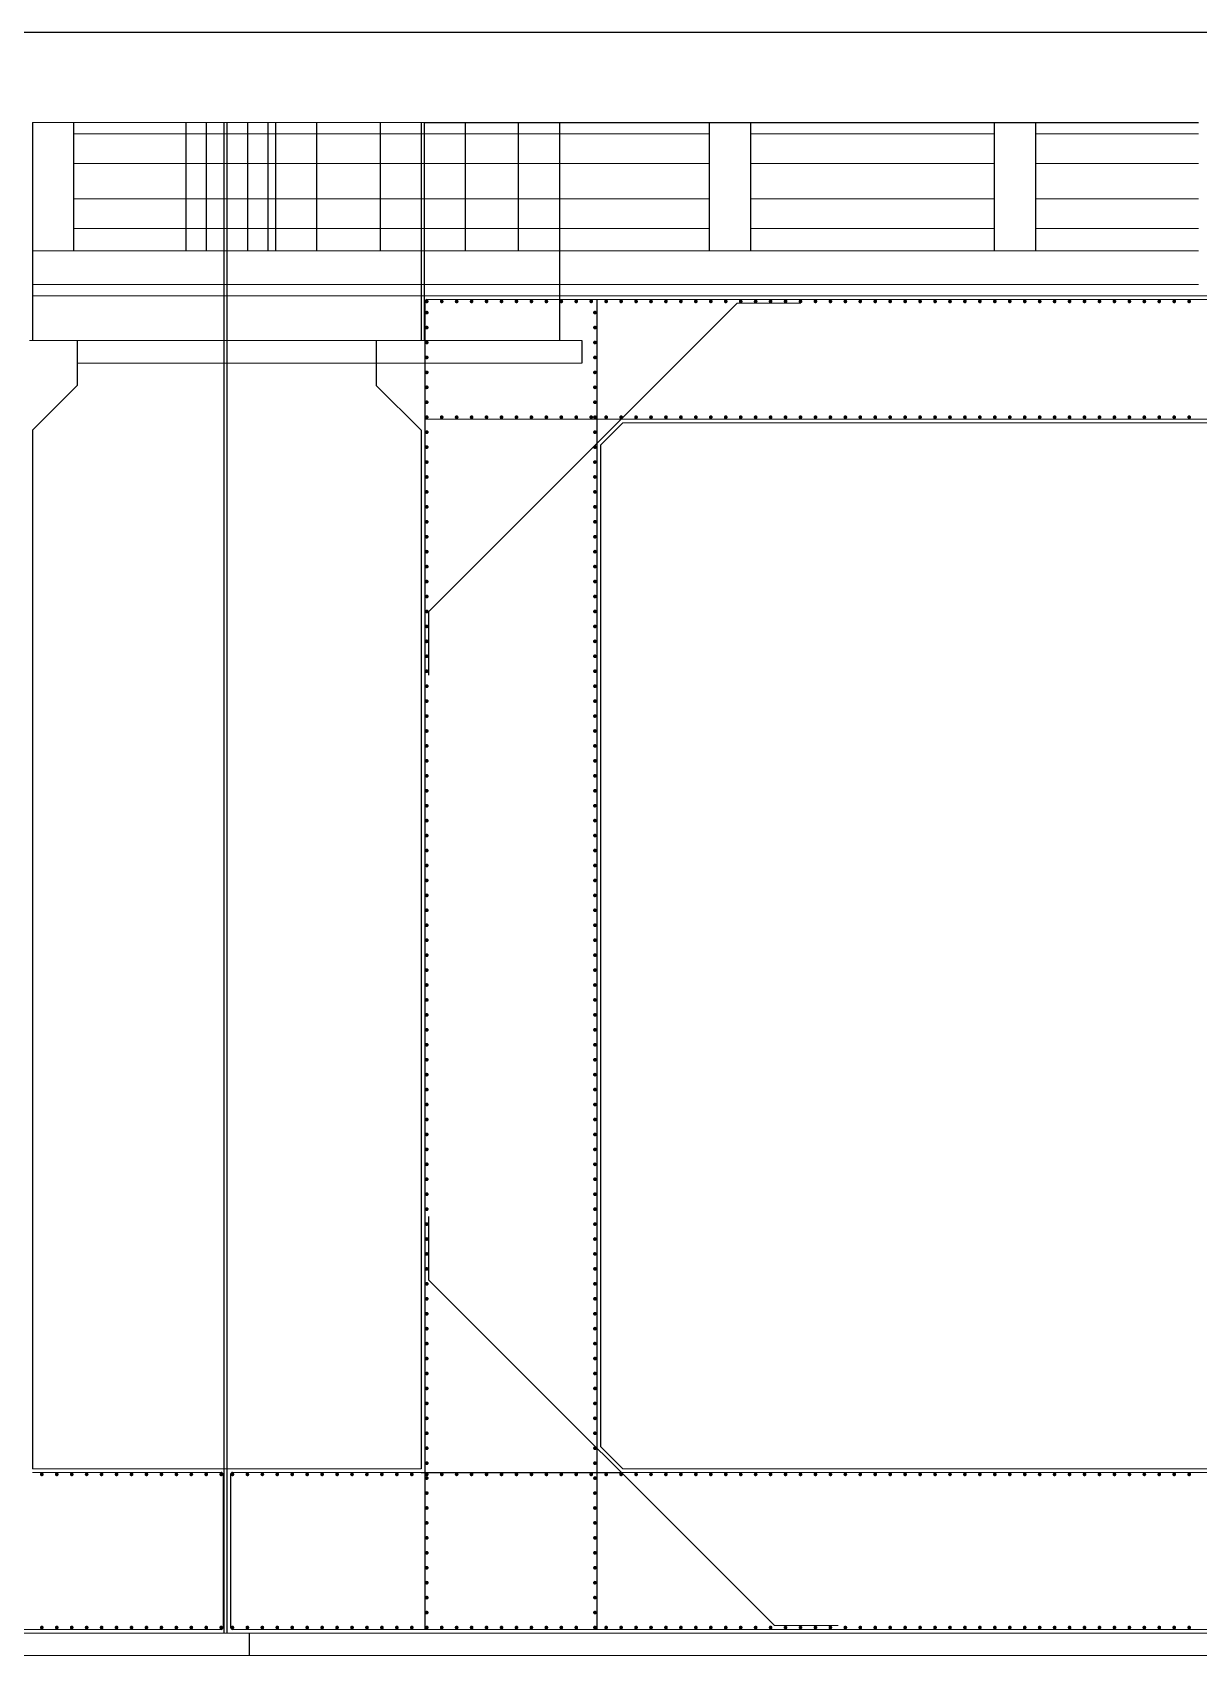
# Model space of a CAD drawing. Header units: millimetres. Extents: x -135144 to 39235, y -14991 to 144825.
# Drawn here: x 7854 to 15654, y 133963 to 144825 of the extents above; entities that cross this region are included whole.
import ezdxf

# ---------------------------------------------------------------- set-up
doc = ezdxf.new("R2010")
doc.units = ezdxf.units.MM
doc.header["$MEASUREMENT"] = 0
doc.layers.add('S TEXT', color=7, linetype='Continuous', lineweight=20)

msp = doc.modelspace()

# ---------------------------------------------------------------- linework, layer by layer
for p, q in [((39234.873, 144825.238), (-33989.082, 144825.238)), ((7853.64, 144222.848), (7853.64, 142762.848)), ((7853.64, 144222.848), (7853.64, 142762.848)), ((8128.64, 144222.848), (8128.64, 143362.848)), ((8128.64, 144222.848), (8128.64, 143362.848)), ((8878.64, 144222.848), (8878.64, 143362.848)), ((9016.14, 144222.848), (9016.14, 143362.848)), ((9133.64, 144222.848), (9133.64, 134112.848)), ((9153.64, 144222.848), (9153.64, 134112.848)), ((9153.64, 144222.848), (9153.64, 134112.848)), ((9291.14, 144222.848), (9291.14, 143362.848)), ((9428.64, 144222.848), (9428.64, 143362.848)), ((9478.64, 144222.848), (9478.64, 143362.848)), ((9753.64, 144222.848), (9753.64, 143362.848)), ((10178.64, 144222.848), (10178.64, 143362.848)), ((10453.64, 144222.848), (10453.64, 142762.848)), ((10473.64, 144222.848), (15653.64, 144222.848)), ((10473.64, 144222.848), (10473.64, 142762.848)), ((10748.64, 144222.848), (10748.64, 143362.848)), ((11103.64, 144222.848), (11103.64, 143362.848)), ((11378.64, 144222.848), (11378.64, 142762.848)), ((12380.64, 144222.848), (12380.64, 143362.848)), ((12655.64, 144222.848), (12655.64, 143362.848)), ((14287.64, 144222.848), (14287.64, 143362.848)), ((14562.64, 144222.848), (14562.64, 143362.848)), ((10478.64, 143025.348), (10478.64, 134137.848)), ((10503.64, 140948.204), (12568.285, 143012.848)), ((11628.64, 143037.848), (11628.64, 134137.848)), ((8153.64, 142762.848), (8153.64, 142462.848)), ((8153.64, 142762.848), (8153.64, 142462.848)), ((10153.64, 142762.848), (10153.64, 142462.848)), ((11528.64, 142762.848), (11528.64, 142612.848)), ((8153.64, 142462.848), (7853.64, 142162.848)), ((8153.64, 142462.848), (7853.64, 142162.848)), ((10153.64, 142462.848), (10453.64, 142162.848)), ((11653.64, 142062.848), (11803.64, 142212.848)), ((7853.64, 142162.848), (7853.64, 135212.848)), ((7853.64, 142162.848), (7853.64, 135212.848)), ((10453.64, 142162.848), (10453.64, 135212.848)), ((11653.64, 142062.848), (11653.64, 135362.848)), ((10503.64, 140948.204), (10503.64, 140523.94)), ((10503.64, 136901.757), (10503.64, 136477.493)), ((10503.64, 136477.493), (12818.285, 134162.848)), ((11653.64, 135362.848), (11803.64, 135212.848)), ((9128.64, 135175.348), (9128.64, 134150.348)), ((9128.64, 135175.348), (9128.64, 134150.348)), ((9178.64, 135175.348), (9178.64, 134150.348)), ((10453.64, 135187.848), (11803.64, 135187.848)), ((9303.64, 134112.848), (9303.64, 133962.848))]:
    msp.add_line(p, q)
at = {"const_width": 12.5}
for points in [[(10484.89, 143025.348, 1), (10497.39, 143025.348, 1)], [(10484.89, 142950.348, 1), (10497.39, 142950.348, 1)], [(10584.89, 143025.348, 1), (10597.39, 143025.348, 1)], [(10684.89, 143025.348, 1), (10697.39, 143025.348, 1)], [(10784.89, 143025.348, 1), (10797.39, 143025.348, 1)], [(10884.89, 143025.348, 1), (10897.39, 143025.348, 1)], [(10984.89, 143025.348, 1), (10997.39, 143025.348, 1)], [(11084.89, 143025.348, 1), (11097.39, 143025.348, 1)], [(11184.89, 143025.348, 1), (11197.39, 143025.348, 1)], [(11284.89, 143025.348, 1), (11297.39, 143025.348, 1)], [(11384.89, 143025.348, 1), (11397.39, 143025.348, 1)], [(11484.89, 143025.348, 1), (11497.39, 143025.348, 1)], [(11584.89, 143025.348, 1), (11597.39, 143025.348, 1)], [(11609.89, 142950.348, 1), (11622.39, 142950.348, 1)], [(11684.89, 143025.348, 1), (11697.39, 143025.348, 1)], [(11784.89, 143025.348, 1), (11797.39, 143025.348, 1)], [(11884.89, 143025.348, 1), (11897.39, 143025.348, 1)], [(11984.89, 143025.348, 1), (11997.39, 143025.348, 1)], [(12084.89, 143025.348, 1), (12097.39, 143025.348, 1)], [(12184.89, 143025.348, 1), (12197.39, 143025.348, 1)], [(12284.89, 143025.348, 1), (12297.39, 143025.348, 1)], [(12384.89, 143025.348, 1), (12397.39, 143025.348, 1)], [(12484.89, 143025.348, 1), (12497.39, 143025.348, 1)], [(12584.89, 143025.348, 1), (12597.39, 143025.348, 1)], [(12684.89, 143025.348, 1), (12697.39, 143025.348, 1)], [(12784.89, 143025.348, 1), (12797.39, 143025.348, 1)], [(12884.89, 143025.348, 1), (12897.39, 143025.348, 1)], [(12984.89, 143025.348, 1), (12997.39, 143025.348, 1)], [(13084.89, 143025.348, 1), (13097.39, 143025.348, 1)], [(13184.89, 143025.348, 1), (13197.39, 143025.348, 1)], [(13284.89, 143025.348, 1), (13297.39, 143025.348, 1)], [(13384.89, 143025.348, 1), (13397.39, 143025.348, 1)], [(13484.89, 143025.348, 1), (13497.39, 143025.348, 1)], [(13584.89, 143025.348, 1), (13597.39, 143025.348, 1)], [(13684.89, 143025.348, 1), (13697.39, 143025.348, 1)], [(13784.89, 143025.348, 1), (13797.39, 143025.348, 1)], [(13884.89, 143025.348, 1), (13897.39, 143025.348, 1)], [(13984.89, 143025.348, 1), (13997.39, 143025.348, 1)], [(14084.89, 143025.348, 1), (14097.39, 143025.348, 1)], [(14184.89, 143025.348, 1), (14197.39, 143025.348, 1)], [(14284.89, 143025.348, 1), (14297.39, 143025.348, 1)], [(14384.89, 143025.348, 1), (14397.39, 143025.348, 1)], [(14484.89, 143025.348, 1), (14497.39, 143025.348, 1)], [(14584.89, 143025.348, 1), (14597.39, 143025.348, 1)], [(14684.89, 143025.348, 1), (14697.39, 143025.348, 1)], [(14784.89, 143025.348, 1), (14797.39, 143025.348, 1)], [(14884.89, 143025.348, 1), (14897.39, 143025.348, 1)], [(14984.89, 143025.348, 1), (14997.39, 143025.348, 1)], [(15084.89, 143025.348, 1), (15097.39, 143025.348, 1)], [(15184.89, 143025.348, 1), (15197.39, 143025.348, 1)], [(15284.89, 143025.348, 1), (15297.39, 143025.348, 1)], [(15384.89, 143025.348, 1), (15397.39, 143025.348, 1)], [(15484.89, 143025.348, 1), (15497.39, 143025.348, 1)], [(15584.89, 143025.348, 1), (15597.39, 143025.348, 1)], [(10484.89, 142850.348, 1), (10497.39, 142850.348, 1)], [(11609.89, 142850.348, 1), (11622.39, 142850.348, 1)], [(10484.89, 142750.348, 1), (10497.39, 142750.348, 1)], [(11609.89, 142750.348, 1), (11622.39, 142750.348, 1)], [(10484.89, 142650.348, 1), (10497.39, 142650.348, 1)], [(11609.89, 142650.348, 1), (11622.39, 142650.348, 1)], [(10484.89, 142550.348, 1), (10497.39, 142550.348, 1)], [(11609.89, 142550.348, 1), (11622.39, 142550.348, 1)], [(10484.89, 142450.348, 1), (10497.39, 142450.348, 1)], [(11609.89, 142450.348, 1), (11622.39, 142450.348, 1)], [(10484.89, 142350.348, 1), (10497.39, 142350.348, 1)], [(11609.89, 142350.348, 1), (11622.39, 142350.348, 1)], [(10484.89, 142250.348, 1), (10497.39, 142250.348, 1)], [(10484.89, 142250.348, 1), (10497.39, 142250.348, 1)], [(10584.89, 142250.348, 1), (10597.39, 142250.348, 1)], [(10684.89, 142250.348, 1), (10697.39, 142250.348, 1)], [(10784.89, 142250.348, 1), (10797.39, 142250.348, 1)], [(10884.89, 142250.348, 1), (10897.39, 142250.348, 1)], [(10984.89, 142250.348, 1), (10997.39, 142250.348, 1)], [(11084.89, 142250.348, 1), (11097.39, 142250.348, 1)], [(11184.89, 142250.348, 1), (11197.39, 142250.348, 1)], [(11284.89, 142250.348, 1), (11297.39, 142250.348, 1)], [(11384.89, 142250.348, 1), (11397.39, 142250.348, 1)], [(11484.89, 142250.348, 1), (11497.39, 142250.348, 1)], [(11584.89, 142250.348, 1), (11597.39, 142250.348, 1)], [(11609.89, 142250.348, 1), (11622.39, 142250.348, 1)], [(11684.89, 142250.348, 1), (11697.39, 142250.348, 1)], [(11784.89, 142250.348, 1), (11797.39, 142250.348, 1)], [(11884.89, 142250.348, 1), (11897.39, 142250.348, 1)], [(11984.89, 142250.348, 1), (11997.39, 142250.348, 1)], [(12084.89, 142250.348, 1), (12097.39, 142250.348, 1)], [(12184.89, 142250.348, 1), (12197.39, 142250.348, 1)], [(12284.89, 142250.348, 1), (12297.39, 142250.348, 1)], [(12384.89, 142250.348, 1), (12397.39, 142250.348, 1)], [(12484.89, 142250.348, 1), (12497.39, 142250.348, 1)], [(12584.89, 142250.348, 1), (12597.39, 142250.348, 1)], [(12684.89, 142250.348, 1), (12697.39, 142250.348, 1)], [(12784.89, 142250.348, 1), (12797.39, 142250.348, 1)], [(12884.89, 142250.348, 1), (12897.39, 142250.348, 1)], [(12984.89, 142250.348, 1), (12997.39, 142250.348, 1)], [(13084.89, 142250.348, 1), (13097.39, 142250.348, 1)], [(13184.89, 142250.348, 1), (13197.39, 142250.348, 1)], [(13284.89, 142250.348, 1), (13297.39, 142250.348, 1)], [(13384.89, 142250.348, 1), (13397.39, 142250.348, 1)], [(13484.89, 142250.348, 1), (13497.39, 142250.348, 1)], [(13584.89, 142250.348, 1), (13597.39, 142250.348, 1)], [(13684.89, 142250.348, 1), (13697.39, 142250.348, 1)], [(13784.89, 142250.348, 1), (13797.39, 142250.348, 1)], [(13884.89, 142250.348, 1), (13897.39, 142250.348, 1)], [(13984.89, 142250.348, 1), (13997.39, 142250.348, 1)], [(14084.89, 142250.348, 1), (14097.39, 142250.348, 1)], [(14184.89, 142250.348, 1), (14197.39, 142250.348, 1)], [(14284.89, 142250.348, 1), (14297.39, 142250.348, 1)], [(14384.89, 142250.348, 1), (14397.39, 142250.348, 1)], [(14484.89, 142250.348, 1), (14497.39, 142250.348, 1)], [(14584.89, 142250.348, 1), (14597.39, 142250.348, 1)], [(14684.89, 142250.348, 1), (14697.39, 142250.348, 1)], [(14784.89, 142250.348, 1), (14797.39, 142250.348, 1)], [(14884.89, 142250.348, 1), (14897.39, 142250.348, 1)], [(14984.89, 142250.348, 1), (14997.39, 142250.348, 1)], [(15084.89, 142250.348, 1), (15097.39, 142250.348, 1)], [(15184.89, 142250.348, 1), (15197.39, 142250.348, 1)], [(15284.89, 142250.348, 1), (15297.39, 142250.348, 1)], [(15384.89, 142250.348, 1), (15397.39, 142250.348, 1)], [(15484.89, 142250.348, 1), (15497.39, 142250.348, 1)], [(15584.89, 142250.348, 1), (15597.39, 142250.348, 1)], [(10484.89, 142150.348, 1), (10497.39, 142150.348, 1)], [(11609.89, 142150.348, 1), (11622.39, 142150.348, 1)], [(10484.89, 142050.348, 1), (10497.39, 142050.348, 1)], [(11609.89, 142050.348, 1), (11622.39, 142050.348, 1)], [(10484.89, 141950.348, 1), (10497.39, 141950.348, 1)], [(10484.89, 141850.348, 1), (10497.39, 141850.348, 1)], [(11609.89, 141950.348, 1), (11622.39, 141950.348, 1)], [(11609.89, 141850.348, 1), (11622.39, 141850.348, 1)], [(10484.89, 141750.348, 1), (10497.39, 141750.348, 1)], [(11609.89, 141750.348, 1), (11622.39, 141750.348, 1)], [(10484.89, 141650.348, 1), (10497.39, 141650.348, 1)], [(11609.89, 141650.348, 1), (11622.39, 141650.348, 1)], [(10484.89, 141550.348, 1), (10497.39, 141550.348, 1)], [(11609.89, 141550.348, 1), (11622.39, 141550.348, 1)], [(10484.89, 141450.348, 1), (10497.39, 141450.348, 1)], [(11609.89, 141450.348, 1), (11622.39, 141450.348, 1)], [(10484.89, 141350.348, 1), (10497.39, 141350.348, 1)], [(11609.89, 141350.348, 1), (11622.39, 141350.348, 1)], [(10484.89, 141250.348, 1), (10497.39, 141250.348, 1)], [(11609.89, 141250.348, 1), (11622.39, 141250.348, 1)], [(10484.89, 141150.348, 1), (10497.39, 141150.348, 1)], [(11609.89, 141150.348, 1), (11622.39, 141150.348, 1)], [(10484.89, 141050.348, 1), (10497.39, 141050.348, 1)], [(11609.89, 141050.348, 1), (11622.39, 141050.348, 1)], [(10484.89, 140950.348, 1), (10497.39, 140950.348, 1)], [(11609.89, 140950.348, 1), (11622.39, 140950.348, 1)], [(10484.89, 140850.348, 1), (10497.39, 140850.348, 1)], [(11609.89, 140850.348, 1), (11622.39, 140850.348, 1)], [(10484.89, 140750.348, 1), (10497.39, 140750.348, 1)], [(11609.89, 140750.348, 1), (11622.39, 140750.348, 1)], [(10484.89, 140650.348, 1), (10497.39, 140650.348, 1)], [(10484.89, 140550.348, 1), (10497.39, 140550.348, 1)], [(11609.89, 140650.348, 1), (11622.39, 140650.348, 1)], [(11609.89, 140550.348, 1), (11622.39, 140550.348, 1)], [(10484.89, 140450.348, 1), (10497.39, 140450.348, 1)], [(11609.89, 140450.348, 1), (11622.39, 140450.348, 1)], [(10484.89, 140350.348, 1), (10497.39, 140350.348, 1)], [(11609.89, 140350.348, 1), (11622.39, 140350.348, 1)], [(10484.89, 140250.348, 1), (10497.39, 140250.348, 1)], [(11609.89, 140250.348, 1), (11622.39, 140250.348, 1)], [(10484.89, 140150.348, 1), (10497.39, 140150.348, 1)], [(11609.89, 140150.348, 1), (11622.39, 140150.348, 1)], [(10484.89, 140050.348, 1), (10497.39, 140050.348, 1)], [(11609.89, 140050.348, 1), (11622.39, 140050.348, 1)], [(10484.89, 139950.348, 1), (10497.39, 139950.348, 1)], [(11609.89, 139950.348, 1), (11622.39, 139950.348, 1)], [(10484.89, 139850.348, 1), (10497.39, 139850.348, 1)], [(11609.89, 139850.348, 1), (11622.39, 139850.348, 1)], [(10484.89, 139750.348, 1), (10497.39, 139750.348, 1)], [(11609.89, 139750.348, 1), (11622.39, 139750.348, 1)], [(10484.89, 139650.348, 1), (10497.39, 139650.348, 1)], [(11609.89, 139650.348, 1), (11622.39, 139650.348, 1)], [(10484.89, 139550.348, 1), (10497.39, 139550.348, 1)], [(11609.89, 139550.348, 1), (11622.39, 139550.348, 1)], [(10484.89, 139450.348, 1), (10497.39, 139450.348, 1)], [(11609.89, 139450.348, 1), (11622.39, 139450.348, 1)], [(10484.89, 139350.348, 1), (10497.39, 139350.348, 1)], [(10484.89, 139250.348, 1), (10497.39, 139250.348, 1)], [(11609.89, 139350.348, 1), (11622.39, 139350.348, 1)], [(11609.89, 139250.348, 1), (11622.39, 139250.348, 1)], [(10484.89, 139150.348, 1), (10497.39, 139150.348, 1)], [(11609.89, 139150.348, 1), (11622.39, 139150.348, 1)], [(10484.89, 139050.348, 1), (10497.39, 139050.348, 1)], [(11609.89, 139050.348, 1), (11622.39, 139050.348, 1)], [(10484.89, 138950.348, 1), (10497.39, 138950.348, 1)], [(11609.89, 138950.348, 1), (11622.39, 138950.348, 1)], [(10484.89, 138850.348, 1), (10497.39, 138850.348, 1)], [(11609.89, 138850.348, 1), (11622.39, 138850.348, 1)], [(10484.89, 138750.348, 1), (10497.39, 138750.348, 1)], [(11609.89, 138750.348, 1), (11622.39, 138750.348, 1)], [(10484.89, 138650.348, 1), (10497.39, 138650.348, 1)], [(11609.89, 138650.348, 1), (11622.39, 138650.348, 1)], [(10484.89, 138550.348, 1), (10497.39, 138550.348, 1)], [(11609.89, 138550.348, 1), (11622.39, 138550.348, 1)], [(10484.89, 138450.348, 1), (10497.39, 138450.348, 1)], [(11609.89, 138450.348, 1), (11622.39, 138450.348, 1)], [(10484.89, 138350.348, 1), (10497.39, 138350.348, 1)], [(11609.89, 138350.348, 1), (11622.39, 138350.348, 1)], [(10484.89, 138250.348, 1), (10497.39, 138250.348, 1)], [(11609.89, 138250.348, 1), (11622.39, 138250.348, 1)], [(10484.89, 138150.348, 1), (10497.39, 138150.348, 1)], [(10484.89, 138050.348, 1), (10497.39, 138050.348, 1)], [(11609.89, 138150.348, 1), (11622.39, 138150.348, 1)], [(11609.89, 138050.348, 1), (11622.39, 138050.348, 1)], [(10484.89, 137950.348, 1), (10497.39, 137950.348, 1)], [(11609.89, 137950.348, 1), (11622.39, 137950.348, 1)], [(10484.89, 137850.348, 1), (10497.39, 137850.348, 1)], [(11609.89, 137850.348, 1), (11622.39, 137850.348, 1)], [(10484.89, 137750.348, 1), (10497.39, 137750.348, 1)], [(11609.89, 137750.348, 1), (11622.39, 137750.348, 1)], [(10484.89, 137650.348, 1), (10497.39, 137650.348, 1)], [(11609.89, 137650.348, 1), (11622.39, 137650.348, 1)], [(10484.89, 137550.348, 1), (10497.39, 137550.348, 1)], [(11609.89, 137550.348, 1), (11622.39, 137550.348, 1)], [(10484.89, 137450.348, 1), (10497.39, 137450.348, 1)], [(11609.89, 137450.348, 1), (11622.39, 137450.348, 1)], [(10484.89, 137350.348, 1), (10497.39, 137350.348, 1)], [(11609.89, 137350.348, 1), (11622.39, 137350.348, 1)], [(10484.89, 137250.348, 1), (10497.39, 137250.348, 1)], [(11609.89, 137250.348, 1), (11622.39, 137250.348, 1)], [(10484.89, 137150.348, 1), (10497.39, 137150.348, 1)], [(11609.89, 137150.348, 1), (11622.39, 137150.348, 1)], [(10484.89, 137050.348, 1), (10497.39, 137050.348, 1)], [(11609.89, 137050.348, 1), (11622.39, 137050.348, 1)], [(10484.89, 136950.348, 1), (10497.39, 136950.348, 1)], [(11609.89, 136950.348, 1), (11622.39, 136950.348, 1)], [(10484.89, 136850.348, 1), (10497.39, 136850.348, 1)], [(10484.89, 136750.348, 1), (10497.39, 136750.348, 1)], [(11609.89, 136850.348, 1), (11622.39, 136850.348, 1)], [(11609.89, 136750.348, 1), (11622.39, 136750.348, 1)], [(10484.89, 136650.348, 1), (10497.39, 136650.348, 1)], [(11609.89, 136650.348, 1), (11622.39, 136650.348, 1)], [(10484.89, 136550.348, 1), (10497.39, 136550.348, 1)], [(11609.89, 136550.348, 1), (11622.39, 136550.348, 1)], [(10484.89, 136450.348, 1), (10497.39, 136450.348, 1)], [(11609.89, 136450.348, 1), (11622.39, 136450.348, 1)], [(10484.89, 136350.348, 1), (10497.39, 136350.348, 1)], [(11609.89, 136350.348, 1), (11622.39, 136350.348, 1)], [(10484.89, 136250.348, 1), (10497.39, 136250.348, 1)], [(11609.89, 136250.348, 1), (11622.39, 136250.348, 1)], [(10484.89, 136150.348, 1), (10497.39, 136150.348, 1)], [(11609.89, 136150.348, 1), (11622.39, 136150.348, 1)], [(10484.89, 136050.348, 1), (10497.39, 136050.348, 1)], [(11609.89, 136050.348, 1), (11622.39, 136050.348, 1)], [(10484.89, 135950.348, 1), (10497.39, 135950.348, 1)], [(11609.89, 135950.348, 1), (11622.39, 135950.348, 1)], [(10484.89, 135850.348, 1), (10497.39, 135850.348, 1)], [(11609.89, 135850.348, 1), (11622.39, 135850.348, 1)], [(10484.89, 135750.348, 1), (10497.39, 135750.348, 1)], [(11609.89, 135750.348, 1), (11622.39, 135750.348, 1)], [(10484.89, 135650.348, 1), (10497.39, 135650.348, 1)], [(10484.89, 135550.348, 1), (10497.39, 135550.348, 1)], [(11609.89, 135650.348, 1), (11622.39, 135650.348, 1)], [(11609.89, 135550.348, 1), (11622.39, 135550.348, 1)], [(10484.89, 135450.348, 1), (10497.39, 135450.348, 1)], [(11609.89, 135450.348, 1), (11622.39, 135450.348, 1)], [(10484.89, 135350.348, 1), (10497.39, 135350.348, 1)], [(11609.89, 135350.348, 1), (11622.39, 135350.348, 1)], [(10484.89, 135250.348, 1), (10497.39, 135250.348, 1)], [(11609.89, 135250.348, 1), (11622.39, 135250.348, 1)], [(7922.39, 135175.348, -1), (7909.89, 135175.348, -1)], [(7922.39, 135175.348, -1), (7909.89, 135175.348, -1)], [(8022.39, 135175.348, -1), (8009.89, 135175.348, -1)], [(8022.39, 135175.348, -1), (8009.89, 135175.348, -1)], [(8122.39, 135175.348, -1), (8109.89, 135175.348, -1)], [(8122.39, 135175.348, -1), (8109.89, 135175.348, -1)], [(8222.39, 135175.348, -1), (8209.89, 135175.348, -1)], [(8222.39, 135175.348, -1), (8209.89, 135175.348, -1)], [(8322.39, 135175.348, -1), (8309.89, 135175.348, -1)], [(8322.39, 135175.348, -1), (8309.89, 135175.348, -1)], [(8422.39, 135175.348, -1), (8409.89, 135175.348, -1)], [(8422.39, 135175.348, -1), (8409.89, 135175.348, -1)], [(8522.39, 135175.348, -1), (8509.89, 135175.348, -1)], [(8522.39, 135175.348, -1), (8509.89, 135175.348, -1)], [(8622.39, 135175.348, -1), (8609.89, 135175.348, -1)], [(8622.39, 135175.348, -1), (8609.89, 135175.348, -1)], [(8722.39, 135175.348, -1), (8709.89, 135175.348, -1)], [(8722.39, 135175.348, -1), (8709.89, 135175.348, -1)], [(8822.39, 135175.348, -1), (8809.89, 135175.348, -1)], [(8822.39, 135175.348, -1), (8809.89, 135175.348, -1)], [(8922.39, 135175.348, -1), (8909.89, 135175.348, -1)], [(8922.39, 135175.348, -1), (8909.89, 135175.348, -1)], [(9022.39, 135175.348, -1), (9009.89, 135175.348, -1)], [(9022.39, 135175.348, -1), (9009.89, 135175.348, -1)], [(9122.39, 135175.348, -1), (9109.89, 135175.348, -1)], [(9122.39, 135175.348, -1), (9109.89, 135175.348, -1)], [(9184.89, 135175.348, 1), (9197.39, 135175.348, 1)], [(9284.89, 135175.348, 1), (9297.39, 135175.348, 1)], [(9384.89, 135175.348, 1), (9397.39, 135175.348, 1)], [(9484.89, 135175.348, 1), (9497.39, 135175.348, 1)], [(9584.89, 135175.348, 1), (9597.39, 135175.348, 1)], [(9684.89, 135175.348, 1), (9697.39, 135175.348, 1)], [(9784.89, 135175.348, 1), (9797.39, 135175.348, 1)], [(9884.89, 135175.348, 1), (9897.39, 135175.348, 1)], [(9984.89, 135175.348, 1), (9997.39, 135175.348, 1)], [(10084.89, 135175.348, 1), (10097.39, 135175.348, 1)], [(10184.89, 135175.348, 1), (10197.39, 135175.348, 1)], [(10284.89, 135175.348, 1), (10297.39, 135175.348, 1)], [(10384.89, 135175.348, 1), (10397.39, 135175.348, 1)], [(10484.89, 135175.348, 1), (10497.39, 135175.348, 1)], [(10484.89, 135150.348, 1), (10497.39, 135150.348, 1)], [(10584.89, 135175.348, 1), (10597.39, 135175.348, 1)], [(10684.89, 135175.348, 1), (10697.39, 135175.348, 1)], [(10784.89, 135175.348, 1), (10797.39, 135175.348, 1)], [(10884.89, 135175.348, 1), (10897.39, 135175.348, 1)], [(10984.89, 135175.348, 1), (10997.39, 135175.348, 1)], [(11084.89, 135175.348, 1), (11097.39, 135175.348, 1)], [(11184.89, 135175.348, 1), (11197.39, 135175.348, 1)], [(11284.89, 135175.348, 1), (11297.39, 135175.348, 1)], [(11384.89, 135175.348, 1), (11397.39, 135175.348, 1)], [(11484.89, 135175.348, 1), (11497.39, 135175.348, 1)], [(11584.89, 135175.348, 1), (11597.39, 135175.348, 1)], [(11609.89, 135150.348, 1), (11622.39, 135150.348, 1)], [(11684.89, 135175.348, 1), (11697.39, 135175.348, 1)], [(11784.89, 135175.348, 1), (11797.39, 135175.348, 1)], [(11884.89, 135175.348, 1), (11897.39, 135175.348, 1)], [(11984.89, 135175.348, 1), (11997.39, 135175.348, 1)], [(12084.89, 135175.348, 1), (12097.39, 135175.348, 1)], [(12184.89, 135175.348, 1), (12197.39, 135175.348, 1)], [(12284.89, 135175.348, 1), (12297.39, 135175.348, 1)], [(12384.89, 135175.348, 1), (12397.39, 135175.348, 1)], [(12484.89, 135175.348, 1), (12497.39, 135175.348, 1)], [(12584.89, 135175.348, 1), (12597.39, 135175.348, 1)], [(12684.89, 135175.348, 1), (12697.39, 135175.348, 1)], [(12784.89, 135175.348, 1), (12797.39, 135175.348, 1)], [(12884.89, 135175.348, 1), (12897.39, 135175.348, 1)], [(12984.89, 135175.348, 1), (12997.39, 135175.348, 1)], [(13084.89, 135175.348, 1), (13097.39, 135175.348, 1)], [(13184.89, 135175.348, 1), (13197.39, 135175.348, 1)], [(13284.89, 135175.348, 1), (13297.39, 135175.348, 1)], [(13384.89, 135175.348, 1), (13397.39, 135175.348, 1)], [(13484.89, 135175.348, 1), (13497.39, 135175.348, 1)], [(13584.89, 135175.348, 1), (13597.39, 135175.348, 1)], [(13684.89, 135175.348, 1), (13697.39, 135175.348, 1)], [(13784.89, 135175.348, 1), (13797.39, 135175.348, 1)], [(13884.89, 135175.348, 1), (13897.39, 135175.348, 1)], [(13984.89, 135175.348, 1), (13997.39, 135175.348, 1)], [(14084.89, 135175.348, 1), (14097.39, 135175.348, 1)], [(14184.89, 135175.348, 1), (14197.39, 135175.348, 1)], [(14284.89, 135175.348, 1), (14297.39, 135175.348, 1)], [(14384.89, 135175.348, 1), (14397.39, 135175.348, 1)], [(14484.89, 135175.348, 1), (14497.39, 135175.348, 1)], [(14584.89, 135175.348, 1), (14597.39, 135175.348, 1)], [(14684.89, 135175.348, 1), (14697.39, 135175.348, 1)], [(14784.89, 135175.348, 1), (14797.39, 135175.348, 1)], [(14884.89, 135175.348, 1), (14897.39, 135175.348, 1)], [(14984.89, 135175.348, 1), (14997.39, 135175.348, 1)], [(15084.89, 135175.348, 1), (15097.39, 135175.348, 1)], [(15184.89, 135175.348, 1), (15197.39, 135175.348, 1)], [(15284.89, 135175.348, 1), (15297.39, 135175.348, 1)], [(15384.89, 135175.348, 1), (15397.39, 135175.348, 1)], [(15484.89, 135175.348, 1), (15497.39, 135175.348, 1)], [(15584.89, 135175.348, 1), (15597.39, 135175.348, 1)], [(10484.89, 135050.348, 1), (10497.39, 135050.348, 1)], [(11609.89, 135050.348, 1), (11622.39, 135050.348, 1)], [(10484.89, 134950.348, 1), (10497.39, 134950.348, 1)], [(11609.89, 134950.348, 1), (11622.39, 134950.348, 1)], [(10484.89, 134850.348, 1), (10497.39, 134850.348, 1)], [(11609.89, 134850.348, 1), (11622.39, 134850.348, 1)], [(10484.89, 134750.348, 1), (10497.39, 134750.348, 1)], [(11609.89, 134750.348, 1), (11622.39, 134750.348, 1)], [(10484.89, 134650.348, 1), (10497.39, 134650.348, 1)], [(11609.89, 134650.348, 1), (11622.39, 134650.348, 1)], [(10484.89, 134550.348, 1), (10497.39, 134550.348, 1)], [(11609.89, 134550.348, 1), (11622.39, 134550.348, 1)], [(10484.89, 134450.348, 1), (10497.39, 134450.348, 1)], [(11609.89, 134450.348, 1), (11622.39, 134450.348, 1)], [(10484.89, 134350.348, 1), (10497.39, 134350.348, 1)], [(10484.89, 134250.348, 1), (10497.39, 134250.348, 1)], [(11609.89, 134350.348, 1), (11622.39, 134350.348, 1)], [(11609.89, 134250.348, 1), (11622.39, 134250.348, 1)], [(7922.39, 134150.348, -1), (7909.89, 134150.348, -1)], [(7922.39, 134150.348, -1), (7909.89, 134150.348, -1)], [(8022.39, 134150.348, -1), (8009.89, 134150.348, -1)], [(8022.39, 134150.348, -1), (8009.89, 134150.348, -1)], [(8122.39, 134150.348, -1), (8109.89, 134150.348, -1)], [(8122.39, 134150.348, -1), (8109.89, 134150.348, -1)], [(8222.39, 134150.348, -1), (8209.89, 134150.348, -1)], [(8222.39, 134150.348, -1), (8209.89, 134150.348, -1)], [(8322.39, 134150.348, -1), (8309.89, 134150.348, -1)], [(8322.39, 134150.348, -1), (8309.89, 134150.348, -1)], [(8422.39, 134150.348, -1), (8409.89, 134150.348, -1)], [(8422.39, 134150.348, -1), (8409.89, 134150.348, -1)], [(8522.39, 134150.348, -1), (8509.89, 134150.348, -1)], [(8522.39, 134150.348, -1), (8509.89, 134150.348, -1)], [(8622.39, 134150.348, -1), (8609.89, 134150.348, -1)], [(8622.39, 134150.348, -1), (8609.89, 134150.348, -1)], [(8722.39, 134150.348, -1), (8709.89, 134150.348, -1)], [(8722.39, 134150.348, -1), (8709.89, 134150.348, -1)], [(8822.39, 134150.348, -1), (8809.89, 134150.348, -1)], [(8822.39, 134150.348, -1), (8809.89, 134150.348, -1)], [(8922.39, 134150.348, -1), (8909.89, 134150.348, -1)], [(8922.39, 134150.348, -1), (8909.89, 134150.348, -1)], [(9022.39, 134150.348, -1), (9009.89, 134150.348, -1)], [(9022.39, 134150.348, -1), (9009.89, 134150.348, -1)], [(9122.39, 134150.348, -1), (9109.89, 134150.348, -1)], [(9122.39, 134150.348, -1), (9109.89, 134150.348, -1)], [(9184.89, 134150.348, 1), (9197.39, 134150.348, 1)], [(9284.89, 134150.348, 1), (9297.39, 134150.348, 1)], [(9384.89, 134150.348, 1), (9397.39, 134150.348, 1)], [(9484.89, 134150.348, 1), (9497.39, 134150.348, 1)], [(9584.89, 134150.348, 1), (9597.39, 134150.348, 1)], [(9684.89, 134150.348, 1), (9697.39, 134150.348, 1)], [(9784.89, 134150.348, 1), (9797.39, 134150.348, 1)], [(9884.89, 134150.348, 1), (9897.39, 134150.348, 1)], [(9984.89, 134150.348, 1), (9997.39, 134150.348, 1)], [(10084.89, 134150.348, 1), (10097.39, 134150.348, 1)], [(10184.89, 134150.348, 1), (10197.39, 134150.348, 1)], [(10284.89, 134150.348, 1), (10297.39, 134150.348, 1)], [(10384.89, 134150.348, 1), (10397.39, 134150.348, 1)], [(10484.89, 134150.348, 1), (10497.39, 134150.348, 1)], [(10484.89, 134150.348, 1), (10497.39, 134150.348, 1)], [(10584.89, 134150.348, 1), (10597.39, 134150.348, 1)], [(10684.89, 134150.348, 1), (10697.39, 134150.348, 1)], [(10784.89, 134150.348, 1), (10797.39, 134150.348, 1)], [(10884.89, 134150.348, 1), (10897.39, 134150.348, 1)], [(10984.89, 134150.348, 1), (10997.39, 134150.348, 1)], [(11084.89, 134150.348, 1), (11097.39, 134150.348, 1)], [(11184.89, 134150.348, 1), (11197.39, 134150.348, 1)], [(11284.89, 134150.348, 1), (11297.39, 134150.348, 1)], [(11384.89, 134150.348, 1), (11397.39, 134150.348, 1)], [(11484.89, 134150.348, 1), (11497.39, 134150.348, 1)], [(11609.89, 134150.348, 1), (11622.39, 134150.348, 1)], [(11684.89, 134150.348, 1), (11697.39, 134150.348, 1)], [(11784.89, 134150.348, 1), (11797.39, 134150.348, 1)], [(11884.89, 134150.348, 1), (11897.39, 134150.348, 1)], [(11984.89, 134150.348, 1), (11997.39, 134150.348, 1)], [(12084.89, 134150.348, 1), (12097.39, 134150.348, 1)], [(12184.89, 134150.348, 1), (12197.39, 134150.348, 1)], [(12284.89, 134150.348, 1), (12297.39, 134150.348, 1)], [(12384.89, 134150.348, 1), (12397.39, 134150.348, 1)], [(12484.89, 134150.348, 1), (12497.39, 134150.348, 1)], [(12584.89, 134150.348, 1), (12597.39, 134150.348, 1)], [(12684.89, 134150.348, 1), (12697.39, 134150.348, 1)], [(12784.89, 134150.348, 1), (12797.39, 134150.348, 1)], [(12884.89, 134150.348, 1), (12897.39, 134150.348, 1)], [(12984.89, 134150.348, 1), (12997.39, 134150.348, 1)], [(13084.89, 134150.348, 1), (13097.39, 134150.348, 1)], [(13184.89, 134150.348, 1), (13197.39, 134150.348, 1)], [(13284.89, 134150.348, 1), (13297.39, 134150.348, 1)], [(13384.89, 134150.348, 1), (13397.39, 134150.348, 1)], [(13484.89, 134150.348, 1), (13497.39, 134150.348, 1)], [(13584.89, 134150.348, 1), (13597.39, 134150.348, 1)], [(13684.89, 134150.348, 1), (13697.39, 134150.348, 1)], [(13784.89, 134150.348, 1), (13797.39, 134150.348, 1)], [(13884.89, 134150.348, 1), (13897.39, 134150.348, 1)], [(13984.89, 134150.348, 1), (13997.39, 134150.348, 1)], [(14084.89, 134150.348, 1), (14097.39, 134150.348, 1)], [(14184.89, 134150.348, 1), (14197.39, 134150.348, 1)], [(14284.89, 134150.348, 1), (14297.39, 134150.348, 1)], [(14384.89, 134150.348, 1), (14397.39, 134150.348, 1)], [(14484.89, 134150.348, 1), (14497.39, 134150.348, 1)], [(14584.89, 134150.348, 1), (14597.39, 134150.348, 1)], [(14684.89, 134150.348, 1), (14697.39, 134150.348, 1)], [(14784.89, 134150.348, 1), (14797.39, 134150.348, 1)], [(14884.89, 134150.348, 1), (14897.39, 134150.348, 1)], [(14984.89, 134150.348, 1), (14997.39, 134150.348, 1)], [(15084.89, 134150.348, 1), (15097.39, 134150.348, 1)], [(15184.89, 134150.348, 1), (15197.39, 134150.348, 1)], [(15284.89, 134150.348, 1), (15297.39, 134150.348, 1)], [(15384.89, 134150.348, 1), (15397.39, 134150.348, 1)], [(15484.89, 134150.348, 1), (15497.39, 134150.348, 1)], [(15584.89, 134150.348, 1), (15597.39, 134150.348, 1)]]:
    msp.add_lwpolyline(points, format="xyb", close=True, dxfattribs=at)
for centre, start, end in [((10491.14, 143025.348), 90, 179.9999994), ((9116.14, 135175.348), 359.9999994, 89.9999988), ((9116.14, 135175.348), 359.9999994, 89.9999988), ((9191.14, 135175.348), 90, 179.9999994), ((9116.14, 134150.348), 269.9999988, 359.9999994), ((9116.14, 134150.348), 269.9999988, 359.9999994), ((9191.14, 134150.348), 179.9999994, 270)]:
    msp.add_arc(centre, 12.5, start, end)
at = {"layer": 'S TEXT'}
for p, q in [((11378.64, 144222.848), (7853.64, 144222.848)), ((9133.64, 144222.848), (7853.64, 144222.848)), ((9478.64, 144147.848), (8128.64, 144147.848)), ((9133.64, 144147.848), (8128.64, 144147.848)), ((9153.64, 144222.848), (10453.64, 144222.848)), ((9153.64, 144147.848), (10178.64, 144147.848)), ((11103.64, 144147.848), (9753.64, 144147.848)), ((10748.64, 144147.848), (12380.64, 144147.848)), ((12655.64, 144147.848), (14287.64, 144147.848)), ((14562.64, 144147.848), (15653.64, 144147.848)), ((9478.64, 143947.848), (8128.64, 143947.848)), ((9133.64, 143947.848), (8128.64, 143947.848)), ((9153.64, 143947.848), (10178.64, 143947.848)), ((11103.64, 143947.848), (9753.64, 143947.848)), ((10748.64, 143947.848), (12380.64, 143947.848)), ((12655.64, 143947.848), (14287.64, 143947.848)), ((14562.64, 143947.848), (15653.64, 143947.848)), ((9478.64, 143712.848), (8128.64, 143712.848)), ((9133.64, 143712.848), (8128.64, 143712.848)), ((9153.64, 143712.848), (10178.64, 143712.848)), ((11103.64, 143712.848), (9753.64, 143712.848)), ((10748.64, 143712.848), (12380.64, 143712.848)), ((12655.64, 143712.848), (14287.64, 143712.848)), ((14562.64, 143712.848), (15653.64, 143712.848)), ((9478.64, 143512.848), (8128.64, 143512.848)), ((9133.64, 143512.848), (8128.64, 143512.848)), ((9153.64, 143512.848), (10178.64, 143512.848)), ((11103.64, 143512.848), (9753.64, 143512.848)), ((10748.64, 143512.848), (12380.64, 143512.848)), ((12655.64, 143512.848), (14287.64, 143512.848)), ((14562.64, 143512.848), (15653.64, 143512.848)), ((11378.64, 143362.848), (7853.64, 143362.848)), ((9133.64, 143362.848), (7853.64, 143362.848)), ((9153.64, 143362.848), (10453.64, 143362.848)), ((10473.64, 143362.848), (15653.64, 143362.848)), ((12978.64, 143137.848), (7853.64, 143137.848)), ((9133.64, 143137.848), (7853.64, 143137.848)), ((12978.64, 143062.848), (7853.64, 143062.848)), ((9133.64, 143062.848), (7853.64, 143062.848)), ((9153.64, 143137.848), (10453.64, 143137.848)), ((9153.64, 143062.848), (10453.64, 143062.848)), ((10473.64, 143137.848), (15653.64, 143137.848)), ((10473.64, 143062.848), (15653.64, 143062.848)), ((20833.64, 143062.848), (15653.64, 143062.848)), ((10491.14, 143037.848), (15653.64, 143037.848)), ((12568.285, 143012.848), (12992.549, 143012.848)), ((20816.14, 143037.848), (15653.64, 143037.848)), ((11528.64, 142762.848), (7833.64, 142762.848)), ((9133.64, 142762.848), (7833.64, 142762.848)), ((9153.64, 142762.848), (10473.64, 142762.848)), ((11528.64, 142612.848), (8153.64, 142612.848)), ((9133.64, 142612.848), (8153.64, 142612.848)), ((9153.64, 142612.848), (10153.64, 142612.848)), ((10478.64, 142237.848), (15653.64, 142237.848)), ((11803.64, 142212.848), (15653.64, 142212.848)), ((20828.64, 142237.848), (15653.64, 142237.848)), ((19503.64, 142212.848), (15653.64, 142212.848)), ((9153.64, 135212.848), (7853.64, 135212.848)), ((9153.64, 135212.848), (7853.64, 135212.848)), ((9116.14, 135187.848), (7853.64, 135187.848)), ((9116.14, 135187.848), (7853.64, 135187.848)), ((9153.64, 135212.848), (10453.64, 135212.848)), ((9191.14, 135187.848), (10453.64, 135187.848)), ((11803.64, 135212.848), (15653.64, 135212.848)), ((11803.64, 135187.848), (15653.64, 135187.848)), ((19503.64, 135212.848), (15653.64, 135212.848)), ((19503.64, 135187.848), (15653.64, 135187.848)), ((12818.285, 134162.848), (13242.549, 134162.848)), ((9116.14, 134137.848), (2653.64, 134137.849)), ((9116.14, 134137.848), (2653.64, 134137.849)), ((2653.64, 134112.849), (7853.64, 134112.849)), ((9303.64, 134112.848), (2653.64, 134112.849)), ((9303.64, 134112.848), (2653.64, 134112.849)), ((2653.64, 134112.849), (7853.64, 134112.849)), ((9003.64, 134112.848), (15653.64, 134112.848)), ((9191.14, 134137.848), (15653.64, 134137.848)), ((15653.64, 134112.849), (10453.64, 134112.849)), ((22116.14, 134137.848), (15653.64, 134137.848)), ((15653.64, 134112.849), (20853.64, 134112.849)), ((22303.64, 134112.848), (15653.64, 134112.848)), ((9303.64, 133962.848), (2653.64, 133962.849)), ((9303.64, 133962.848), (2653.64, 133962.849)), ((9003.64, 133962.848), (15653.64, 133962.848)), ((22303.64, 133962.848), (15653.64, 133962.848))]:
    msp.add_line(p, q, dxfattribs=at)

doc.saveas('drawing.dxf')
